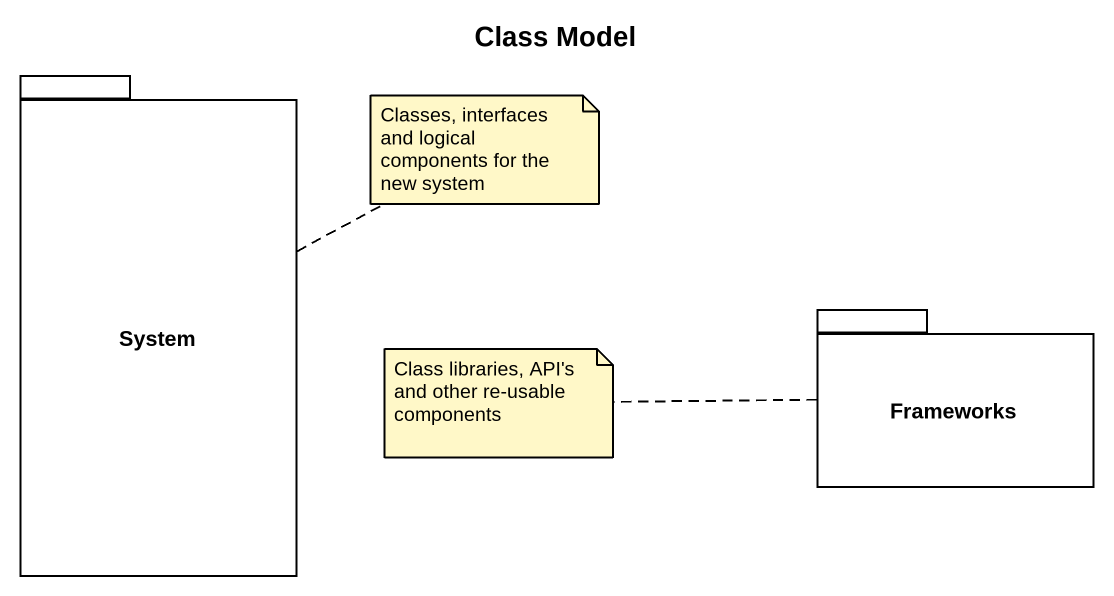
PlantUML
@startuml
title Class Model
package System {
}
package Frameworks {
}
note right of System : Classes, interfaces and logical components for the new system
note left of Frameworks : Class libraries, API's and other re-usable components
@enduml
